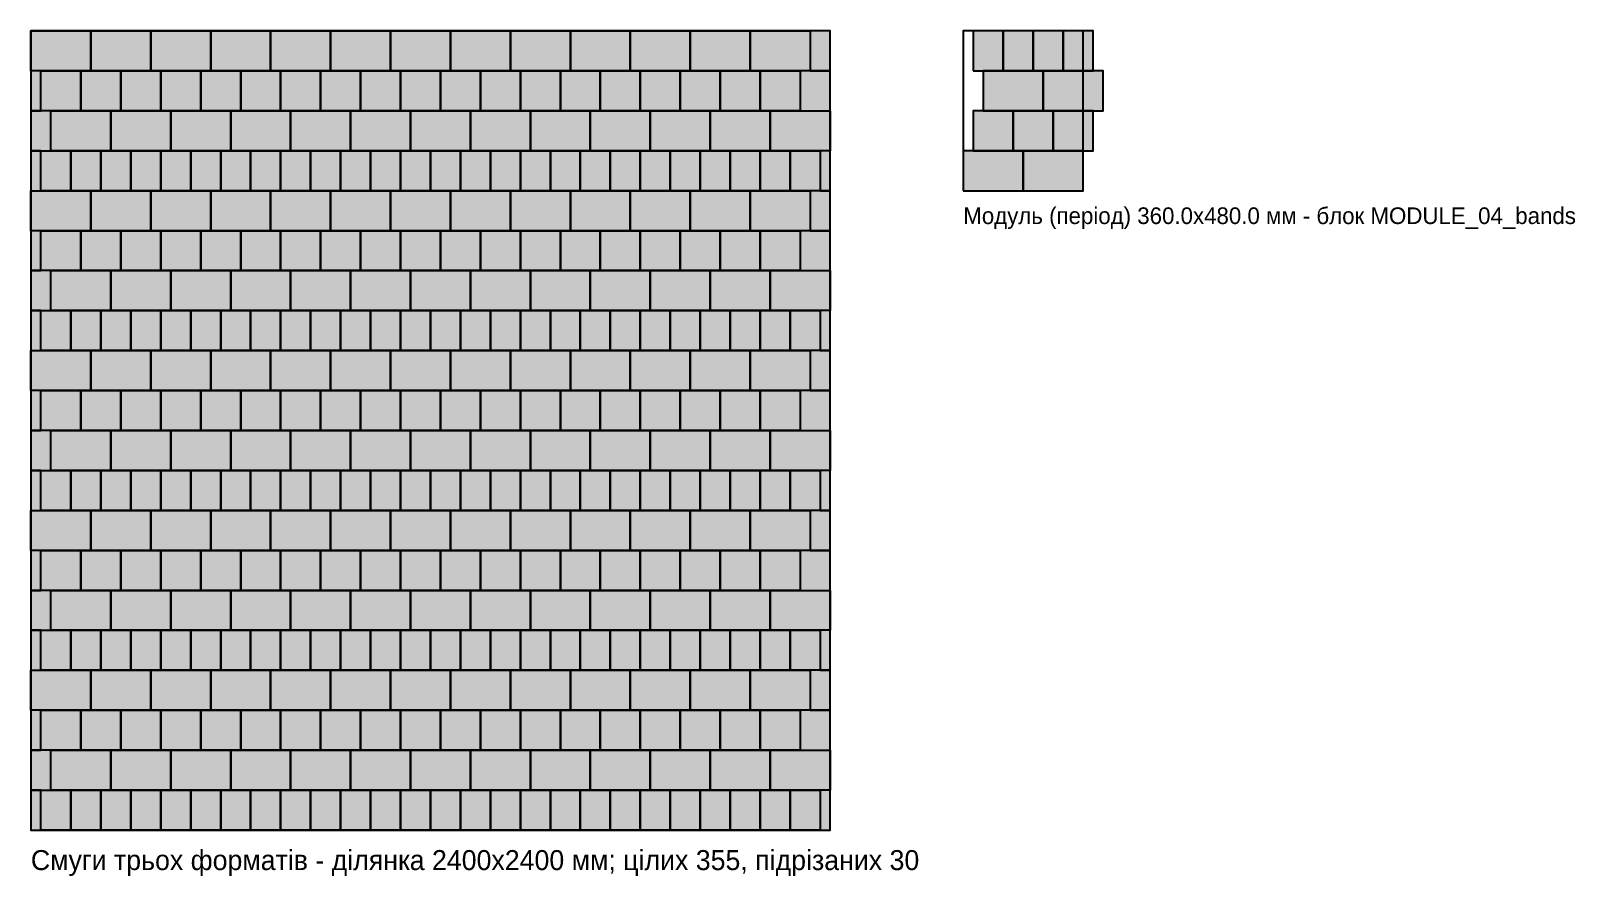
# Model space of a CAD drawing. Header units: millimetres. Extents: x 0 to 4637, y -138 to 2400.
import ezdxf

# ---------------------------------------------------------------- set-up
doc = ezdxf.new("R2010")
doc.units = ezdxf.units.MM
for name, color, linetype in [('BOUNDARY', 7, 'Continuous'), ('BRUK_120x120', 252, 'Continuous'), ('BRUK_120x120_FILL', 252, 'Continuous'), ('BRUK_180x120', 250, 'Continuous'), ('BRUK_180x120_FILL', 250, 'Continuous'), ('BRUK_90x120', 254, 'Continuous'), ('BRUK_90x120_FILL', 254, 'Continuous'), ('BRUK_CUT', 1, 'Continuous'), ('MODULE', 3, 'Continuous'), ('TEXT', 7, 'Continuous')]:
    doc.layers.add(name, color=color, linetype=linetype)

# ---------------------------------------------------------------- blocks, each defined once
blk = doc.blocks.new('MODULE_04_bands')
at = {"layer": 'BRUK_120x120_FILL', "true_color": 0x9b9ea2}
for points in [[(30, 120), (150, 120), (150, 240), (30, 240)], [(150, 120), (270, 120), (270, 240), (150, 240)], [(270, 120), (390, 120), (390, 240), (270, 240)]]:
    blk.add_hatch(color=7, dxfattribs=at).paths.add_polyline_path(points)
at = {"layer": 'BRUK_180x120_FILL', "true_color": 0x6c6f73}
for points in [[(60, 240), (240, 240), (240, 360), (60, 360)], [(240, 240), (420, 240), (420, 360), (240, 360)], [(0, 0), (180, 0), (180, 120), (0, 120)], [(180, 0), (360, 0), (360, 120), (180, 120)]]:
    blk.add_hatch(color=7, dxfattribs=at).paths.add_polyline_path(points)
at = {"layer": 'BRUK_90x120_FILL', "true_color": 0xcfd0d1}
for points in [[(30, 360), (120, 360), (120, 480), (30, 480)], [(120, 360), (210, 360), (210, 480), (120, 480)], [(210, 360), (300, 360), (300, 480), (210, 480)], [(300, 360), (390, 360), (390, 480), (300, 480)]]:
    blk.add_hatch(color=7, dxfattribs=at).paths.add_polyline_path(points)
at = {"layer": 'BRUK_120x120'}
for points in [[(30, 120), (150, 120), (150, 240), (30, 240)], [(150, 120), (270, 120), (270, 240), (150, 240)], [(270, 120), (390, 120), (390, 240), (270, 240)]]:
    blk.add_lwpolyline(points, close=True, dxfattribs=at)
at = {"layer": 'BRUK_180x120'}
for points in [[(60, 240), (240, 240), (240, 360), (60, 360)], [(240, 240), (420, 240), (420, 360), (240, 360)], [(0, 0), (180, 0), (180, 120), (0, 120)], [(180, 0), (360, 0), (360, 120), (180, 120)]]:
    blk.add_lwpolyline(points, close=True, dxfattribs=at)
at = {"layer": 'BRUK_90x120'}
for points in [[(30, 360), (120, 360), (120, 480), (30, 480)], [(120, 360), (210, 360), (210, 480), (120, 480)], [(210, 360), (300, 360), (300, 480), (210, 480)], [(300, 360), (390, 360), (390, 480), (300, 480)]]:
    blk.add_lwpolyline(points, close=True, dxfattribs=at)
at = {"layer": 'MODULE'}
blk.add_lwpolyline([(0, 0), (360, 0), (360, 480), (0, 480)], close=True, dxfattribs=at)

msp = doc.modelspace()

# ---------------------------------------------------------------- hatches: boundary and pattern name
at = {"layer": 'BRUK_120x120_FILL', "true_color": 0x9b9ea2}
for points in [[(30, 2160), (30, 2280), (0, 2280), (0, 2160)], [(30, 2280), (150, 2280), (150, 2160), (30, 2160)], [(150, 2280), (270, 2280), (270, 2160), (150, 2160)], [(270, 2280), (390, 2280), (390, 2160), (270, 2160)], [(390, 2280), (510, 2280), (510, 2160), (390, 2160)], [(510, 2280), (630, 2280), (630, 2160), (510, 2160)], [(630, 2280), (750, 2280), (750, 2160), (630, 2160)], [(750, 2280), (870, 2280), (870, 2160), (750, 2160)], [(870, 2280), (990, 2280), (990, 2160), (870, 2160)], [(990, 2280), (1110, 2280), (1110, 2160), (990, 2160)], [(1110, 2280), (1230, 2280), (1230, 2160), (1110, 2160)], [(1230, 2280), (1350, 2280), (1350, 2160), (1230, 2160)], [(1350, 2280), (1470, 2280), (1470, 2160), (1350, 2160)], [(1470, 2280), (1590, 2280), (1590, 2160), (1470, 2160)], [(1590, 2280), (1710, 2280), (1710, 2160), (1590, 2160)], [(1710, 2280), (1830, 2280), (1830, 2160), (1710, 2160)], [(1830, 2280), (1950, 2280), (1950, 2160), (1830, 2160)], [(1950, 2280), (2070, 2280), (2070, 2160), (1950, 2160)], [(2070, 2280), (2190, 2280), (2190, 2160), (2070, 2160)], [(2190, 2280), (2310, 2280), (2310, 2160), (2190, 2160)], [(2310, 2280), (2310, 2160), (2400, 2160), (2400, 2280)], [(30, 1680), (30, 1800), (0, 1800), (0, 1680)], [(30, 1800), (150, 1800), (150, 1680), (30, 1680)], [(150, 1800), (270, 1800), (270, 1680), (150, 1680)], [(270, 1800), (390, 1800), (390, 1680), (270, 1680)], [(390, 1800), (510, 1800), (510, 1680), (390, 1680)], [(510, 1800), (630, 1800), (630, 1680), (510, 1680)], [(630, 1800), (750, 1800), (750, 1680), (630, 1680)], [(750, 1800), (870, 1800), (870, 1680), (750, 1680)], [(870, 1800), (990, 1800), (990, 1680), (870, 1680)], [(990, 1800), (1110, 1800), (1110, 1680), (990, 1680)], [(1110, 1800), (1230, 1800), (1230, 1680), (1110, 1680)], [(1230, 1800), (1350, 1800), (1350, 1680), (1230, 1680)], [(1350, 1800), (1470, 1800), (1470, 1680), (1350, 1680)], [(1470, 1800), (1590, 1800), (1590, 1680), (1470, 1680)], [(1590, 1800), (1710, 1800), (1710, 1680), (1590, 1680)], [(1710, 1800), (1830, 1800), (1830, 1680), (1710, 1680)], [(1830, 1800), (1950, 1800), (1950, 1680), (1830, 1680)], [(1950, 1800), (2070, 1800), (2070, 1680), (1950, 1680)], [(2070, 1800), (2190, 1800), (2190, 1680), (2070, 1680)], [(2190, 1800), (2310, 1800), (2310, 1680), (2190, 1680)], [(2310, 1800), (2310, 1680), (2400, 1680), (2400, 1800)], [(30, 1200), (30, 1320), (0, 1320), (0, 1200)], [(30, 1320), (150, 1320), (150, 1200), (30, 1200)], [(150, 1320), (270, 1320), (270, 1200), (150, 1200)], [(270, 1320), (390, 1320), (390, 1200), (270, 1200)], [(390, 1320), (510, 1320), (510, 1200), (390, 1200)], [(510, 1320), (630, 1320), (630, 1200), (510, 1200)], [(630, 1320), (750, 1320), (750, 1200), (630, 1200)], [(750, 1320), (870, 1320), (870, 1200), (750, 1200)], [(870, 1320), (990, 1320), (990, 1200), (870, 1200)], [(990, 1320), (1110, 1320), (1110, 1200), (990, 1200)], [(1110, 1320), (1230, 1320), (1230, 1200), (1110, 1200)], [(1230, 1320), (1350, 1320), (1350, 1200), (1230, 1200)], [(1350, 1320), (1470, 1320), (1470, 1200), (1350, 1200)], [(1470, 1320), (1590, 1320), (1590, 1200), (1470, 1200)], [(1590, 1320), (1710, 1320), (1710, 1200), (1590, 1200)], [(1710, 1320), (1830, 1320), (1830, 1200), (1710, 1200)], [(1830, 1320), (1950, 1320), (1950, 1200), (1830, 1200)], [(1950, 1320), (2070, 1320), (2070, 1200), (1950, 1200)], [(2070, 1320), (2190, 1320), (2190, 1200), (2070, 1200)], [(2190, 1320), (2310, 1320), (2310, 1200), (2190, 1200)], [(2310, 1320), (2310, 1200), (2400, 1200), (2400, 1320)], [(30, 720), (30, 840), (0, 840), (0, 720)], [(30, 840), (150, 840), (150, 720), (30, 720)], [(150, 840), (270, 840), (270, 720), (150, 720)], [(270, 840), (390, 840), (390, 720), (270, 720)], [(390, 840), (510, 840), (510, 720), (390, 720)], [(510, 840), (630, 840), (630, 720), (510, 720)], [(630, 840), (750, 840), (750, 720), (630, 720)], [(750, 840), (870, 840), (870, 720), (750, 720)], [(870, 840), (990, 840), (990, 720), (870, 720)], [(990, 840), (1110, 840), (1110, 720), (990, 720)], [(1110, 840), (1230, 840), (1230, 720), (1110, 720)], [(1230, 840), (1350, 840), (1350, 720), (1230, 720)], [(1350, 840), (1470, 840), (1470, 720), (1350, 720)], [(1470, 840), (1590, 840), (1590, 720), (1470, 720)], [(1590, 840), (1710, 840), (1710, 720), (1590, 720)], [(1710, 840), (1830, 840), (1830, 720), (1710, 720)], [(1830, 840), (1950, 840), (1950, 720), (1830, 720)], [(1950, 840), (2070, 840), (2070, 720), (1950, 720)], [(2070, 840), (2190, 840), (2190, 720), (2070, 720)], [(2190, 840), (2310, 840), (2310, 720), (2190, 720)], [(2310, 840), (2310, 720), (2400, 720), (2400, 840)], [(30, 240), (30, 360), (0, 360), (0, 240)], [(30, 360), (150, 360), (150, 240), (30, 240)], [(150, 360), (270, 360), (270, 240), (150, 240)], [(270, 360), (390, 360), (390, 240), (270, 240)], [(390, 360), (510, 360), (510, 240), (390, 240)], [(510, 360), (630, 360), (630, 240), (510, 240)], [(630, 360), (750, 360), (750, 240), (630, 240)], [(750, 360), (870, 360), (870, 240), (750, 240)], [(870, 360), (990, 360), (990, 240), (870, 240)], [(990, 360), (1110, 360), (1110, 240), (990, 240)], [(1110, 360), (1230, 360), (1230, 240), (1110, 240)], [(1230, 360), (1350, 360), (1350, 240), (1230, 240)], [(1350, 360), (1470, 360), (1470, 240), (1350, 240)], [(1470, 360), (1590, 360), (1590, 240), (1470, 240)], [(1590, 360), (1710, 360), (1710, 240), (1590, 240)], [(1710, 360), (1830, 360), (1830, 240), (1710, 240)], [(1830, 360), (1950, 360), (1950, 240), (1830, 240)], [(1950, 360), (2070, 360), (2070, 240), (1950, 240)], [(2070, 360), (2190, 360), (2190, 240), (2070, 240)], [(2190, 360), (2310, 360), (2310, 240), (2190, 240)], [(2310, 360), (2310, 240), (2400, 240), (2400, 360)]]:
    msp.add_hatch(color=7, dxfattribs=at).paths.add_polyline_path(points)
at = {"layer": 'BRUK_180x120_FILL', "true_color": 0x6c6f73}
for points in [[(0, 2400), (180, 2400), (180, 2280), (0, 2280)], [(180, 2400), (360, 2400), (360, 2280), (180, 2280)], [(360, 2400), (540, 2400), (540, 2280), (360, 2280)], [(540, 2400), (720, 2400), (720, 2280), (540, 2280)], [(720, 2400), (900, 2400), (900, 2280), (720, 2280)], [(900, 2400), (1080, 2400), (1080, 2280), (900, 2280)], [(1080, 2400), (1260, 2400), (1260, 2280), (1080, 2280)], [(1260, 2400), (1440, 2400), (1440, 2280), (1260, 2280)], [(1440, 2400), (1620, 2400), (1620, 2280), (1440, 2280)], [(1620, 2400), (1800, 2400), (1800, 2280), (1620, 2280)], [(1800, 2400), (1980, 2400), (1980, 2280), (1800, 2280)], [(1980, 2400), (2160, 2400), (2160, 2280), (1980, 2280)], [(2160, 2400), (2340, 2400), (2340, 2280), (2160, 2280)], [(2340, 2400), (2340, 2280), (2400, 2280), (2400, 2400)], [(60, 2040), (60, 2160), (0, 2160), (0, 2040)], [(60, 2160), (240, 2160), (240, 2040), (60, 2040)], [(240, 2160), (420, 2160), (420, 2040), (240, 2040)], [(420, 2160), (600, 2160), (600, 2040), (420, 2040)], [(600, 2160), (780, 2160), (780, 2040), (600, 2040)], [(780, 2160), (960, 2160), (960, 2040), (780, 2040)], [(960, 2160), (1140, 2160), (1140, 2040), (960, 2040)], [(1140, 2160), (1320, 2160), (1320, 2040), (1140, 2040)], [(1320, 2160), (1500, 2160), (1500, 2040), (1320, 2040)], [(1500, 2160), (1680, 2160), (1680, 2040), (1500, 2040)], [(1680, 2160), (1860, 2160), (1860, 2040), (1680, 2040)], [(1860, 2160), (2040, 2160), (2040, 2040), (1860, 2040)], [(2040, 2160), (2220, 2160), (2220, 2040), (2040, 2040)], [(2220, 2160), (2400, 2160), (2400, 2040), (2220, 2040)], [(0, 1920), (180, 1920), (180, 1800), (0, 1800)], [(180, 1920), (360, 1920), (360, 1800), (180, 1800)], [(360, 1920), (540, 1920), (540, 1800), (360, 1800)], [(540, 1920), (720, 1920), (720, 1800), (540, 1800)], [(720, 1920), (900, 1920), (900, 1800), (720, 1800)], [(900, 1920), (1080, 1920), (1080, 1800), (900, 1800)], [(1080, 1920), (1260, 1920), (1260, 1800), (1080, 1800)], [(1260, 1920), (1440, 1920), (1440, 1800), (1260, 1800)], [(1440, 1920), (1620, 1920), (1620, 1800), (1440, 1800)], [(1620, 1920), (1800, 1920), (1800, 1800), (1620, 1800)], [(1800, 1920), (1980, 1920), (1980, 1800), (1800, 1800)], [(1980, 1920), (2160, 1920), (2160, 1800), (1980, 1800)], [(2160, 1920), (2340, 1920), (2340, 1800), (2160, 1800)], [(2340, 1920), (2340, 1800), (2400, 1800), (2400, 1920)], [(60, 1560), (60, 1680), (0, 1680), (0, 1560)], [(60, 1680), (240, 1680), (240, 1560), (60, 1560)], [(240, 1680), (420, 1680), (420, 1560), (240, 1560)], [(420, 1680), (600, 1680), (600, 1560), (420, 1560)], [(600, 1680), (780, 1680), (780, 1560), (600, 1560)], [(780, 1680), (960, 1680), (960, 1560), (780, 1560)], [(960, 1680), (1140, 1680), (1140, 1560), (960, 1560)], [(1140, 1680), (1320, 1680), (1320, 1560), (1140, 1560)], [(1320, 1680), (1500, 1680), (1500, 1560), (1320, 1560)], [(1500, 1680), (1680, 1680), (1680, 1560), (1500, 1560)], [(1680, 1680), (1860, 1680), (1860, 1560), (1680, 1560)], [(1860, 1680), (2040, 1680), (2040, 1560), (1860, 1560)], [(2040, 1680), (2220, 1680), (2220, 1560), (2040, 1560)], [(2220, 1680), (2400, 1680), (2400, 1560), (2220, 1560)], [(0, 1440), (180, 1440), (180, 1320), (0, 1320)], [(180, 1440), (360, 1440), (360, 1320), (180, 1320)], [(360, 1440), (540, 1440), (540, 1320), (360, 1320)], [(540, 1440), (720, 1440), (720, 1320), (540, 1320)], [(720, 1440), (900, 1440), (900, 1320), (720, 1320)], [(900, 1440), (1080, 1440), (1080, 1320), (900, 1320)], [(1080, 1440), (1260, 1440), (1260, 1320), (1080, 1320)], [(1260, 1440), (1440, 1440), (1440, 1320), (1260, 1320)], [(1440, 1440), (1620, 1440), (1620, 1320), (1440, 1320)], [(1620, 1440), (1800, 1440), (1800, 1320), (1620, 1320)], [(1800, 1440), (1980, 1440), (1980, 1320), (1800, 1320)], [(1980, 1440), (2160, 1440), (2160, 1320), (1980, 1320)], [(2160, 1440), (2340, 1440), (2340, 1320), (2160, 1320)], [(2340, 1440), (2340, 1320), (2400, 1320), (2400, 1440)], [(60, 1080), (60, 1200), (0, 1200), (0, 1080)], [(60, 1200), (240, 1200), (240, 1080), (60, 1080)], [(240, 1200), (420, 1200), (420, 1080), (240, 1080)], [(420, 1200), (600, 1200), (600, 1080), (420, 1080)], [(600, 1200), (780, 1200), (780, 1080), (600, 1080)], [(780, 1200), (960, 1200), (960, 1080), (780, 1080)], [(960, 1200), (1140, 1200), (1140, 1080), (960, 1080)], [(1140, 1200), (1320, 1200), (1320, 1080), (1140, 1080)], [(1320, 1200), (1500, 1200), (1500, 1080), (1320, 1080)], [(1500, 1200), (1680, 1200), (1680, 1080), (1500, 1080)], [(1680, 1200), (1860, 1200), (1860, 1080), (1680, 1080)], [(1860, 1200), (2040, 1200), (2040, 1080), (1860, 1080)], [(2040, 1200), (2220, 1200), (2220, 1080), (2040, 1080)], [(2220, 1200), (2400, 1200), (2400, 1080), (2220, 1080)], [(0, 960), (180, 960), (180, 840), (0, 840)], [(180, 960), (360, 960), (360, 840), (180, 840)], [(360, 960), (540, 960), (540, 840), (360, 840)], [(540, 960), (720, 960), (720, 840), (540, 840)], [(720, 960), (900, 960), (900, 840), (720, 840)], [(900, 960), (1080, 960), (1080, 840), (900, 840)], [(1080, 960), (1260, 960), (1260, 840), (1080, 840)], [(1260, 960), (1440, 960), (1440, 840), (1260, 840)], [(1440, 960), (1620, 960), (1620, 840), (1440, 840)], [(1620, 960), (1800, 960), (1800, 840), (1620, 840)], [(1800, 960), (1980, 960), (1980, 840), (1800, 840)], [(1980, 960), (2160, 960), (2160, 840), (1980, 840)], [(2160, 960), (2340, 960), (2340, 840), (2160, 840)], [(2340, 960), (2340, 840), (2400, 840), (2400, 960)], [(60, 600), (60, 720), (0, 720), (0, 600)], [(60, 720), (240, 720), (240, 600), (60, 600)], [(240, 720), (420, 720), (420, 600), (240, 600)], [(420, 720), (600, 720), (600, 600), (420, 600)], [(600, 720), (780, 720), (780, 600), (600, 600)], [(780, 720), (960, 720), (960, 600), (780, 600)], [(960, 720), (1140, 720), (1140, 600), (960, 600)], [(1140, 720), (1320, 720), (1320, 600), (1140, 600)], [(1320, 720), (1500, 720), (1500, 600), (1320, 600)], [(1500, 720), (1680, 720), (1680, 600), (1500, 600)], [(1680, 720), (1860, 720), (1860, 600), (1680, 600)], [(1860, 720), (2040, 720), (2040, 600), (1860, 600)], [(2040, 720), (2220, 720), (2220, 600), (2040, 600)], [(2220, 720), (2400, 720), (2400, 600), (2220, 600)], [(0, 480), (180, 480), (180, 360), (0, 360)], [(180, 480), (360, 480), (360, 360), (180, 360)], [(360, 480), (540, 480), (540, 360), (360, 360)], [(540, 480), (720, 480), (720, 360), (540, 360)], [(720, 480), (900, 480), (900, 360), (720, 360)], [(900, 480), (1080, 480), (1080, 360), (900, 360)], [(1080, 480), (1260, 480), (1260, 360), (1080, 360)], [(1260, 480), (1440, 480), (1440, 360), (1260, 360)], [(1440, 480), (1620, 480), (1620, 360), (1440, 360)], [(1620, 480), (1800, 480), (1800, 360), (1620, 360)], [(1800, 480), (1980, 480), (1980, 360), (1800, 360)], [(1980, 480), (2160, 480), (2160, 360), (1980, 360)], [(2160, 480), (2340, 480), (2340, 360), (2160, 360)], [(2340, 480), (2340, 360), (2400, 360), (2400, 480)], [(60, 120), (60, 240), (0, 240), (0, 120)], [(60, 240), (240, 240), (240, 120), (60, 120)], [(240, 240), (420, 240), (420, 120), (240, 120)], [(420, 240), (600, 240), (600, 120), (420, 120)], [(600, 240), (780, 240), (780, 120), (600, 120)], [(780, 240), (960, 240), (960, 120), (780, 120)], [(960, 240), (1140, 240), (1140, 120), (960, 120)], [(1140, 240), (1320, 240), (1320, 120), (1140, 120)], [(1320, 240), (1500, 240), (1500, 120), (1320, 120)], [(1500, 240), (1680, 240), (1680, 120), (1500, 120)], [(1680, 240), (1860, 240), (1860, 120), (1680, 120)], [(1860, 240), (2040, 240), (2040, 120), (1860, 120)], [(2040, 240), (2220, 240), (2220, 120), (2040, 120)], [(2220, 240), (2400, 240), (2400, 120), (2220, 120)]]:
    msp.add_hatch(color=7, dxfattribs=at).paths.add_polyline_path(points)
at = {"layer": 'BRUK_90x120_FILL', "true_color": 0xcfd0d1}
for points in [[(30, 1920), (30, 2040), (0, 2040), (0, 1920)], [(30, 2040), (120, 2040), (120, 1920), (30, 1920)], [(120, 2040), (210, 2040), (210, 1920), (120, 1920)], [(210, 2040), (300, 2040), (300, 1920), (210, 1920)], [(300, 2040), (390, 2040), (390, 1920), (300, 1920)], [(390, 2040), (480, 2040), (480, 1920), (390, 1920)], [(480, 2040), (570, 2040), (570, 1920), (480, 1920)], [(570, 2040), (660, 2040), (660, 1920), (570, 1920)], [(660, 2040), (750, 2040), (750, 1920), (660, 1920)], [(750, 2040), (840, 2040), (840, 1920), (750, 1920)], [(840, 2040), (930, 2040), (930, 1920), (840, 1920)], [(930, 2040), (1020, 2040), (1020, 1920), (930, 1920)], [(1020, 2040), (1110, 2040), (1110, 1920), (1020, 1920)], [(1110, 2040), (1200, 2040), (1200, 1920), (1110, 1920)], [(1200, 2040), (1290, 2040), (1290, 1920), (1200, 1920)], [(1290, 2040), (1380, 2040), (1380, 1920), (1290, 1920)], [(1380, 2040), (1470, 2040), (1470, 1920), (1380, 1920)], [(1470, 2040), (1560, 2040), (1560, 1920), (1470, 1920)], [(1560, 2040), (1650, 2040), (1650, 1920), (1560, 1920)], [(1650, 2040), (1740, 2040), (1740, 1920), (1650, 1920)], [(1740, 2040), (1830, 2040), (1830, 1920), (1740, 1920)], [(1830, 2040), (1920, 2040), (1920, 1920), (1830, 1920)], [(1920, 2040), (2010, 2040), (2010, 1920), (1920, 1920)], [(2010, 2040), (2100, 2040), (2100, 1920), (2010, 1920)], [(2100, 2040), (2190, 2040), (2190, 1920), (2100, 1920)], [(2190, 2040), (2280, 2040), (2280, 1920), (2190, 1920)], [(2280, 2040), (2370, 2040), (2370, 1920), (2280, 1920)], [(2370, 2040), (2370, 1920), (2400, 1920), (2400, 2040)], [(30, 1440), (30, 1560), (0, 1560), (0, 1440)], [(30, 1560), (120, 1560), (120, 1440), (30, 1440)], [(120, 1560), (210, 1560), (210, 1440), (120, 1440)], [(210, 1560), (300, 1560), (300, 1440), (210, 1440)], [(300, 1560), (390, 1560), (390, 1440), (300, 1440)], [(390, 1560), (480, 1560), (480, 1440), (390, 1440)], [(480, 1560), (570, 1560), (570, 1440), (480, 1440)], [(570, 1560), (660, 1560), (660, 1440), (570, 1440)], [(660, 1560), (750, 1560), (750, 1440), (660, 1440)], [(750, 1560), (840, 1560), (840, 1440), (750, 1440)], [(840, 1560), (930, 1560), (930, 1440), (840, 1440)], [(930, 1560), (1020, 1560), (1020, 1440), (930, 1440)], [(1020, 1560), (1110, 1560), (1110, 1440), (1020, 1440)], [(1110, 1560), (1200, 1560), (1200, 1440), (1110, 1440)], [(1200, 1560), (1290, 1560), (1290, 1440), (1200, 1440)], [(1290, 1560), (1380, 1560), (1380, 1440), (1290, 1440)], [(1380, 1560), (1470, 1560), (1470, 1440), (1380, 1440)], [(1470, 1560), (1560, 1560), (1560, 1440), (1470, 1440)], [(1560, 1560), (1650, 1560), (1650, 1440), (1560, 1440)], [(1650, 1560), (1740, 1560), (1740, 1440), (1650, 1440)], [(1740, 1560), (1830, 1560), (1830, 1440), (1740, 1440)], [(1830, 1560), (1920, 1560), (1920, 1440), (1830, 1440)], [(1920, 1560), (2010, 1560), (2010, 1440), (1920, 1440)], [(2010, 1560), (2100, 1560), (2100, 1440), (2010, 1440)], [(2100, 1560), (2190, 1560), (2190, 1440), (2100, 1440)], [(2190, 1560), (2280, 1560), (2280, 1440), (2190, 1440)], [(2280, 1560), (2370, 1560), (2370, 1440), (2280, 1440)], [(2370, 1560), (2370, 1440), (2400, 1440), (2400, 1560)], [(30, 960), (30, 1080), (0, 1080), (0, 960)], [(30, 1080), (120, 1080), (120, 960), (30, 960)], [(120, 1080), (210, 1080), (210, 960), (120, 960)], [(210, 1080), (300, 1080), (300, 960), (210, 960)], [(300, 1080), (390, 1080), (390, 960), (300, 960)], [(390, 1080), (480, 1080), (480, 960), (390, 960)], [(480, 1080), (570, 1080), (570, 960), (480, 960)], [(570, 1080), (660, 1080), (660, 960), (570, 960)], [(660, 1080), (750, 1080), (750, 960), (660, 960)], [(750, 1080), (840, 1080), (840, 960), (750, 960)], [(840, 1080), (930, 1080), (930, 960), (840, 960)], [(930, 1080), (1020, 1080), (1020, 960), (930, 960)], [(1020, 1080), (1110, 1080), (1110, 960), (1020, 960)], [(1110, 1080), (1200, 1080), (1200, 960), (1110, 960)], [(1200, 1080), (1290, 1080), (1290, 960), (1200, 960)], [(1290, 1080), (1380, 1080), (1380, 960), (1290, 960)], [(1380, 1080), (1470, 1080), (1470, 960), (1380, 960)], [(1470, 1080), (1560, 1080), (1560, 960), (1470, 960)], [(1560, 1080), (1650, 1080), (1650, 960), (1560, 960)], [(1650, 1080), (1740, 1080), (1740, 960), (1650, 960)], [(1740, 1080), (1830, 1080), (1830, 960), (1740, 960)], [(1830, 1080), (1920, 1080), (1920, 960), (1830, 960)], [(1920, 1080), (2010, 1080), (2010, 960), (1920, 960)], [(2010, 1080), (2100, 1080), (2100, 960), (2010, 960)], [(2100, 1080), (2190, 1080), (2190, 960), (2100, 960)], [(2190, 1080), (2280, 1080), (2280, 960), (2190, 960)], [(2280, 1080), (2370, 1080), (2370, 960), (2280, 960)], [(2370, 1080), (2370, 960), (2400, 960), (2400, 1080)], [(30, 480), (30, 600), (0, 600), (0, 480)], [(30, 600), (120, 600), (120, 480), (30, 480)], [(120, 600), (210, 600), (210, 480), (120, 480)], [(210, 600), (300, 600), (300, 480), (210, 480)], [(300, 600), (390, 600), (390, 480), (300, 480)], [(390, 600), (480, 600), (480, 480), (390, 480)], [(480, 600), (570, 600), (570, 480), (480, 480)], [(570, 600), (660, 600), (660, 480), (570, 480)], [(660, 600), (750, 600), (750, 480), (660, 480)], [(750, 600), (840, 600), (840, 480), (750, 480)], [(840, 600), (930, 600), (930, 480), (840, 480)], [(930, 600), (1020, 600), (1020, 480), (930, 480)], [(1020, 600), (1110, 600), (1110, 480), (1020, 480)], [(1110, 600), (1200, 600), (1200, 480), (1110, 480)], [(1200, 600), (1290, 600), (1290, 480), (1200, 480)], [(1290, 600), (1380, 600), (1380, 480), (1290, 480)], [(1380, 600), (1470, 600), (1470, 480), (1380, 480)], [(1470, 600), (1560, 600), (1560, 480), (1470, 480)], [(1560, 600), (1650, 600), (1650, 480), (1560, 480)], [(1650, 600), (1740, 600), (1740, 480), (1650, 480)], [(1740, 600), (1830, 600), (1830, 480), (1740, 480)], [(1830, 600), (1920, 600), (1920, 480), (1830, 480)], [(1920, 600), (2010, 600), (2010, 480), (1920, 480)], [(2010, 600), (2100, 600), (2100, 480), (2010, 480)], [(2100, 600), (2190, 600), (2190, 480), (2100, 480)], [(2190, 600), (2280, 600), (2280, 480), (2190, 480)], [(2280, 600), (2370, 600), (2370, 480), (2280, 480)], [(2370, 600), (2370, 480), (2400, 480), (2400, 600)], [(30, 120), (0, 120), (0, 0), (30, 0)], [(30, 120), (120, 120), (120, 0), (30, 0)], [(120, 120), (210, 120), (210, 0), (120, 0)], [(210, 120), (300, 120), (300, 0), (210, 0)], [(300, 120), (390, 120), (390, 0), (300, 0)], [(390, 120), (480, 120), (480, 0), (390, 0)], [(480, 120), (570, 120), (570, 0), (480, 0)], [(570, 120), (660, 120), (660, 0), (570, 0)], [(660, 120), (750, 120), (750, 0), (660, 0)], [(750, 120), (840, 120), (840, 0), (750, 0)], [(840, 120), (930, 120), (930, 0), (840, 0)], [(930, 120), (1020, 120), (1020, 0), (930, 0)], [(1020, 120), (1110, 120), (1110, 0), (1020, 0)], [(1110, 120), (1200, 120), (1200, 0), (1110, 0)], [(1200, 120), (1290, 120), (1290, 0), (1200, 0)], [(1290, 120), (1380, 120), (1380, 0), (1290, 0)], [(1380, 120), (1470, 120), (1470, 0), (1380, 0)], [(1470, 120), (1560, 120), (1560, 0), (1470, 0)], [(1560, 120), (1650, 120), (1650, 0), (1560, 0)], [(1650, 120), (1740, 120), (1740, 0), (1650, 0)], [(1740, 120), (1830, 120), (1830, 0), (1740, 0)], [(1830, 120), (1920, 120), (1920, 0), (1830, 0)], [(1920, 120), (2010, 120), (2010, 0), (1920, 0)], [(2010, 120), (2100, 120), (2100, 0), (2010, 0)], [(2100, 120), (2190, 120), (2190, 0), (2100, 0)], [(2190, 120), (2280, 120), (2280, 0), (2190, 0)], [(2280, 120), (2370, 120), (2370, 0), (2280, 0)], [(2370, 120), (2370, 0), (2400, 0), (2400, 120)]]:
    msp.add_hatch(color=7, dxfattribs=at).paths.add_polyline_path(points)

# ---------------------------------------------------------------- linework, layer by layer
at = {"layer": 'BOUNDARY'}
msp.add_lwpolyline([(0, 0), (2400, 0), (2400, 2400), (0, 2400)], close=True, dxfattribs=at)
at = {"layer": 'BRUK_120x120'}
for points in [[(30, 2280), (150, 2280), (150, 2160), (30, 2160)], [(150, 2280), (270, 2280), (270, 2160), (150, 2160)], [(270, 2280), (390, 2280), (390, 2160), (270, 2160)], [(390, 2280), (510, 2280), (510, 2160), (390, 2160)], [(510, 2280), (630, 2280), (630, 2160), (510, 2160)], [(630, 2280), (750, 2280), (750, 2160), (630, 2160)], [(750, 2280), (870, 2280), (870, 2160), (750, 2160)], [(870, 2280), (990, 2280), (990, 2160), (870, 2160)], [(990, 2280), (1110, 2280), (1110, 2160), (990, 2160)], [(1110, 2280), (1230, 2280), (1230, 2160), (1110, 2160)], [(1230, 2280), (1350, 2280), (1350, 2160), (1230, 2160)], [(1350, 2280), (1470, 2280), (1470, 2160), (1350, 2160)], [(1470, 2280), (1590, 2280), (1590, 2160), (1470, 2160)], [(1590, 2280), (1710, 2280), (1710, 2160), (1590, 2160)], [(1710, 2280), (1830, 2280), (1830, 2160), (1710, 2160)], [(1830, 2280), (1950, 2280), (1950, 2160), (1830, 2160)], [(1950, 2280), (2070, 2280), (2070, 2160), (1950, 2160)], [(2070, 2280), (2190, 2280), (2190, 2160), (2070, 2160)], [(2190, 2280), (2310, 2280), (2310, 2160), (2190, 2160)], [(30, 1800), (150, 1800), (150, 1680), (30, 1680)], [(150, 1800), (270, 1800), (270, 1680), (150, 1680)], [(270, 1800), (390, 1800), (390, 1680), (270, 1680)], [(390, 1800), (510, 1800), (510, 1680), (390, 1680)], [(510, 1800), (630, 1800), (630, 1680), (510, 1680)], [(630, 1800), (750, 1800), (750, 1680), (630, 1680)], [(750, 1800), (870, 1800), (870, 1680), (750, 1680)], [(870, 1800), (990, 1800), (990, 1680), (870, 1680)], [(990, 1800), (1110, 1800), (1110, 1680), (990, 1680)], [(1110, 1800), (1230, 1800), (1230, 1680), (1110, 1680)], [(1230, 1800), (1350, 1800), (1350, 1680), (1230, 1680)], [(1350, 1800), (1470, 1800), (1470, 1680), (1350, 1680)], [(1470, 1800), (1590, 1800), (1590, 1680), (1470, 1680)], [(1590, 1800), (1710, 1800), (1710, 1680), (1590, 1680)], [(1710, 1800), (1830, 1800), (1830, 1680), (1710, 1680)], [(1830, 1800), (1950, 1800), (1950, 1680), (1830, 1680)], [(1950, 1800), (2070, 1800), (2070, 1680), (1950, 1680)], [(2070, 1800), (2190, 1800), (2190, 1680), (2070, 1680)], [(2190, 1800), (2310, 1800), (2310, 1680), (2190, 1680)], [(30, 1320), (150, 1320), (150, 1200), (30, 1200)], [(150, 1320), (270, 1320), (270, 1200), (150, 1200)], [(270, 1320), (390, 1320), (390, 1200), (270, 1200)], [(390, 1320), (510, 1320), (510, 1200), (390, 1200)], [(510, 1320), (630, 1320), (630, 1200), (510, 1200)], [(630, 1320), (750, 1320), (750, 1200), (630, 1200)], [(750, 1320), (870, 1320), (870, 1200), (750, 1200)], [(870, 1320), (990, 1320), (990, 1200), (870, 1200)], [(990, 1320), (1110, 1320), (1110, 1200), (990, 1200)], [(1110, 1320), (1230, 1320), (1230, 1200), (1110, 1200)], [(1230, 1320), (1350, 1320), (1350, 1200), (1230, 1200)], [(1350, 1320), (1470, 1320), (1470, 1200), (1350, 1200)], [(1470, 1320), (1590, 1320), (1590, 1200), (1470, 1200)], [(1590, 1320), (1710, 1320), (1710, 1200), (1590, 1200)], [(1710, 1320), (1830, 1320), (1830, 1200), (1710, 1200)], [(1830, 1320), (1950, 1320), (1950, 1200), (1830, 1200)], [(1950, 1320), (2070, 1320), (2070, 1200), (1950, 1200)], [(2070, 1320), (2190, 1320), (2190, 1200), (2070, 1200)], [(2190, 1320), (2310, 1320), (2310, 1200), (2190, 1200)], [(30, 840), (150, 840), (150, 720), (30, 720)], [(150, 840), (270, 840), (270, 720), (150, 720)], [(270, 840), (390, 840), (390, 720), (270, 720)], [(390, 840), (510, 840), (510, 720), (390, 720)], [(510, 840), (630, 840), (630, 720), (510, 720)], [(630, 840), (750, 840), (750, 720), (630, 720)], [(750, 840), (870, 840), (870, 720), (750, 720)], [(870, 840), (990, 840), (990, 720), (870, 720)], [(990, 840), (1110, 840), (1110, 720), (990, 720)], [(1110, 840), (1230, 840), (1230, 720), (1110, 720)], [(1230, 840), (1350, 840), (1350, 720), (1230, 720)], [(1350, 840), (1470, 840), (1470, 720), (1350, 720)], [(1470, 840), (1590, 840), (1590, 720), (1470, 720)], [(1590, 840), (1710, 840), (1710, 720), (1590, 720)], [(1710, 840), (1830, 840), (1830, 720), (1710, 720)], [(1830, 840), (1950, 840), (1950, 720), (1830, 720)], [(1950, 840), (2070, 840), (2070, 720), (1950, 720)], [(2070, 840), (2190, 840), (2190, 720), (2070, 720)], [(2190, 840), (2310, 840), (2310, 720), (2190, 720)], [(30, 360), (150, 360), (150, 240), (30, 240)], [(150, 360), (270, 360), (270, 240), (150, 240)], [(270, 360), (390, 360), (390, 240), (270, 240)], [(390, 360), (510, 360), (510, 240), (390, 240)], [(510, 360), (630, 360), (630, 240), (510, 240)], [(630, 360), (750, 360), (750, 240), (630, 240)], [(750, 360), (870, 360), (870, 240), (750, 240)], [(870, 360), (990, 360), (990, 240), (870, 240)], [(990, 360), (1110, 360), (1110, 240), (990, 240)], [(1110, 360), (1230, 360), (1230, 240), (1110, 240)], [(1230, 360), (1350, 360), (1350, 240), (1230, 240)], [(1350, 360), (1470, 360), (1470, 240), (1350, 240)], [(1470, 360), (1590, 360), (1590, 240), (1470, 240)], [(1590, 360), (1710, 360), (1710, 240), (1590, 240)], [(1710, 360), (1830, 360), (1830, 240), (1710, 240)], [(1830, 360), (1950, 360), (1950, 240), (1830, 240)], [(1950, 360), (2070, 360), (2070, 240), (1950, 240)], [(2070, 360), (2190, 360), (2190, 240), (2070, 240)], [(2190, 360), (2310, 360), (2310, 240), (2190, 240)]]:
    msp.add_lwpolyline(points, close=True, dxfattribs=at)
at = {"layer": 'BRUK_180x120'}
for points in [[(0, 2400), (180, 2400), (180, 2280), (0, 2280)], [(180, 2400), (360, 2400), (360, 2280), (180, 2280)], [(360, 2400), (540, 2400), (540, 2280), (360, 2280)], [(540, 2400), (720, 2400), (720, 2280), (540, 2280)], [(720, 2400), (900, 2400), (900, 2280), (720, 2280)], [(900, 2400), (1080, 2400), (1080, 2280), (900, 2280)], [(1080, 2400), (1260, 2400), (1260, 2280), (1080, 2280)], [(1260, 2400), (1440, 2400), (1440, 2280), (1260, 2280)], [(1440, 2400), (1620, 2400), (1620, 2280), (1440, 2280)], [(1620, 2400), (1800, 2400), (1800, 2280), (1620, 2280)], [(1800, 2400), (1980, 2400), (1980, 2280), (1800, 2280)], [(1980, 2400), (2160, 2400), (2160, 2280), (1980, 2280)], [(2160, 2400), (2340, 2400), (2340, 2280), (2160, 2280)], [(60, 2160), (240, 2160), (240, 2040), (60, 2040)], [(240, 2160), (420, 2160), (420, 2040), (240, 2040)], [(420, 2160), (600, 2160), (600, 2040), (420, 2040)], [(600, 2160), (780, 2160), (780, 2040), (600, 2040)], [(780, 2160), (960, 2160), (960, 2040), (780, 2040)], [(960, 2160), (1140, 2160), (1140, 2040), (960, 2040)], [(1140, 2160), (1320, 2160), (1320, 2040), (1140, 2040)], [(1320, 2160), (1500, 2160), (1500, 2040), (1320, 2040)], [(1500, 2160), (1680, 2160), (1680, 2040), (1500, 2040)], [(1680, 2160), (1860, 2160), (1860, 2040), (1680, 2040)], [(1860, 2160), (2040, 2160), (2040, 2040), (1860, 2040)], [(2040, 2160), (2220, 2160), (2220, 2040), (2040, 2040)], [(2220, 2160), (2400, 2160), (2400, 2040), (2220, 2040)], [(0, 1920), (180, 1920), (180, 1800), (0, 1800)], [(180, 1920), (360, 1920), (360, 1800), (180, 1800)], [(360, 1920), (540, 1920), (540, 1800), (360, 1800)], [(540, 1920), (720, 1920), (720, 1800), (540, 1800)], [(720, 1920), (900, 1920), (900, 1800), (720, 1800)], [(900, 1920), (1080, 1920), (1080, 1800), (900, 1800)], [(1080, 1920), (1260, 1920), (1260, 1800), (1080, 1800)], [(1260, 1920), (1440, 1920), (1440, 1800), (1260, 1800)], [(1440, 1920), (1620, 1920), (1620, 1800), (1440, 1800)], [(1620, 1920), (1800, 1920), (1800, 1800), (1620, 1800)], [(1800, 1920), (1980, 1920), (1980, 1800), (1800, 1800)], [(1980, 1920), (2160, 1920), (2160, 1800), (1980, 1800)], [(2160, 1920), (2340, 1920), (2340, 1800), (2160, 1800)], [(60, 1680), (240, 1680), (240, 1560), (60, 1560)], [(240, 1680), (420, 1680), (420, 1560), (240, 1560)], [(420, 1680), (600, 1680), (600, 1560), (420, 1560)], [(600, 1680), (780, 1680), (780, 1560), (600, 1560)], [(780, 1680), (960, 1680), (960, 1560), (780, 1560)], [(960, 1680), (1140, 1680), (1140, 1560), (960, 1560)], [(1140, 1680), (1320, 1680), (1320, 1560), (1140, 1560)], [(1320, 1680), (1500, 1680), (1500, 1560), (1320, 1560)], [(1500, 1680), (1680, 1680), (1680, 1560), (1500, 1560)], [(1680, 1680), (1860, 1680), (1860, 1560), (1680, 1560)], [(1860, 1680), (2040, 1680), (2040, 1560), (1860, 1560)], [(2040, 1680), (2220, 1680), (2220, 1560), (2040, 1560)], [(2220, 1680), (2400, 1680), (2400, 1560), (2220, 1560)], [(0, 1440), (180, 1440), (180, 1320), (0, 1320)], [(180, 1440), (360, 1440), (360, 1320), (180, 1320)], [(360, 1440), (540, 1440), (540, 1320), (360, 1320)], [(540, 1440), (720, 1440), (720, 1320), (540, 1320)], [(720, 1440), (900, 1440), (900, 1320), (720, 1320)], [(900, 1440), (1080, 1440), (1080, 1320), (900, 1320)], [(1080, 1440), (1260, 1440), (1260, 1320), (1080, 1320)], [(1260, 1440), (1440, 1440), (1440, 1320), (1260, 1320)], [(1440, 1440), (1620, 1440), (1620, 1320), (1440, 1320)], [(1620, 1440), (1800, 1440), (1800, 1320), (1620, 1320)], [(1800, 1440), (1980, 1440), (1980, 1320), (1800, 1320)], [(1980, 1440), (2160, 1440), (2160, 1320), (1980, 1320)], [(2160, 1440), (2340, 1440), (2340, 1320), (2160, 1320)], [(60, 1200), (240, 1200), (240, 1080), (60, 1080)], [(240, 1200), (420, 1200), (420, 1080), (240, 1080)], [(420, 1200), (600, 1200), (600, 1080), (420, 1080)], [(600, 1200), (780, 1200), (780, 1080), (600, 1080)], [(780, 1200), (960, 1200), (960, 1080), (780, 1080)], [(960, 1200), (1140, 1200), (1140, 1080), (960, 1080)], [(1140, 1200), (1320, 1200), (1320, 1080), (1140, 1080)], [(1320, 1200), (1500, 1200), (1500, 1080), (1320, 1080)], [(1500, 1200), (1680, 1200), (1680, 1080), (1500, 1080)], [(1680, 1200), (1860, 1200), (1860, 1080), (1680, 1080)], [(1860, 1200), (2040, 1200), (2040, 1080), (1860, 1080)], [(2040, 1200), (2220, 1200), (2220, 1080), (2040, 1080)], [(2220, 1200), (2400, 1200), (2400, 1080), (2220, 1080)], [(0, 960), (180, 960), (180, 840), (0, 840)], [(180, 960), (360, 960), (360, 840), (180, 840)], [(360, 960), (540, 960), (540, 840), (360, 840)], [(540, 960), (720, 960), (720, 840), (540, 840)], [(720, 960), (900, 960), (900, 840), (720, 840)], [(900, 960), (1080, 960), (1080, 840), (900, 840)], [(1080, 960), (1260, 960), (1260, 840), (1080, 840)], [(1260, 960), (1440, 960), (1440, 840), (1260, 840)], [(1440, 960), (1620, 960), (1620, 840), (1440, 840)], [(1620, 960), (1800, 960), (1800, 840), (1620, 840)], [(1800, 960), (1980, 960), (1980, 840), (1800, 840)], [(1980, 960), (2160, 960), (2160, 840), (1980, 840)], [(2160, 960), (2340, 960), (2340, 840), (2160, 840)], [(60, 720), (240, 720), (240, 600), (60, 600)], [(240, 720), (420, 720), (420, 600), (240, 600)], [(420, 720), (600, 720), (600, 600), (420, 600)], [(600, 720), (780, 720), (780, 600), (600, 600)], [(780, 720), (960, 720), (960, 600), (780, 600)], [(960, 720), (1140, 720), (1140, 600), (960, 600)], [(1140, 720), (1320, 720), (1320, 600), (1140, 600)], [(1320, 720), (1500, 720), (1500, 600), (1320, 600)], [(1500, 720), (1680, 720), (1680, 600), (1500, 600)], [(1680, 720), (1860, 720), (1860, 600), (1680, 600)], [(1860, 720), (2040, 720), (2040, 600), (1860, 600)], [(2040, 720), (2220, 720), (2220, 600), (2040, 600)], [(2220, 720), (2400, 720), (2400, 600), (2220, 600)], [(0, 480), (180, 480), (180, 360), (0, 360)], [(180, 480), (360, 480), (360, 360), (180, 360)], [(360, 480), (540, 480), (540, 360), (360, 360)], [(540, 480), (720, 480), (720, 360), (540, 360)], [(720, 480), (900, 480), (900, 360), (720, 360)], [(900, 480), (1080, 480), (1080, 360), (900, 360)], [(1080, 480), (1260, 480), (1260, 360), (1080, 360)], [(1260, 480), (1440, 480), (1440, 360), (1260, 360)], [(1440, 480), (1620, 480), (1620, 360), (1440, 360)], [(1620, 480), (1800, 480), (1800, 360), (1620, 360)], [(1800, 480), (1980, 480), (1980, 360), (1800, 360)], [(1980, 480), (2160, 480), (2160, 360), (1980, 360)], [(2160, 480), (2340, 480), (2340, 360), (2160, 360)], [(60, 240), (240, 240), (240, 120), (60, 120)], [(240, 240), (420, 240), (420, 120), (240, 120)], [(420, 240), (600, 240), (600, 120), (420, 120)], [(600, 240), (780, 240), (780, 120), (600, 120)], [(780, 240), (960, 240), (960, 120), (780, 120)], [(960, 240), (1140, 240), (1140, 120), (960, 120)], [(1140, 240), (1320, 240), (1320, 120), (1140, 120)], [(1320, 240), (1500, 240), (1500, 120), (1320, 120)], [(1500, 240), (1680, 240), (1680, 120), (1500, 120)], [(1680, 240), (1860, 240), (1860, 120), (1680, 120)], [(1860, 240), (2040, 240), (2040, 120), (1860, 120)], [(2040, 240), (2220, 240), (2220, 120), (2040, 120)], [(2220, 240), (2400, 240), (2400, 120), (2220, 120)]]:
    msp.add_lwpolyline(points, close=True, dxfattribs=at)
at = {"layer": 'BRUK_90x120'}
for points in [[(30, 2040), (120, 2040), (120, 1920), (30, 1920)], [(120, 2040), (210, 2040), (210, 1920), (120, 1920)], [(210, 2040), (300, 2040), (300, 1920), (210, 1920)], [(300, 2040), (390, 2040), (390, 1920), (300, 1920)], [(390, 2040), (480, 2040), (480, 1920), (390, 1920)], [(480, 2040), (570, 2040), (570, 1920), (480, 1920)], [(570, 2040), (660, 2040), (660, 1920), (570, 1920)], [(660, 2040), (750, 2040), (750, 1920), (660, 1920)], [(750, 2040), (840, 2040), (840, 1920), (750, 1920)], [(840, 2040), (930, 2040), (930, 1920), (840, 1920)], [(930, 2040), (1020, 2040), (1020, 1920), (930, 1920)], [(1020, 2040), (1110, 2040), (1110, 1920), (1020, 1920)], [(1110, 2040), (1200, 2040), (1200, 1920), (1110, 1920)], [(1200, 2040), (1290, 2040), (1290, 1920), (1200, 1920)], [(1290, 2040), (1380, 2040), (1380, 1920), (1290, 1920)], [(1380, 2040), (1470, 2040), (1470, 1920), (1380, 1920)], [(1470, 2040), (1560, 2040), (1560, 1920), (1470, 1920)], [(1560, 2040), (1650, 2040), (1650, 1920), (1560, 1920)], [(1650, 2040), (1740, 2040), (1740, 1920), (1650, 1920)], [(1740, 2040), (1830, 2040), (1830, 1920), (1740, 1920)], [(1830, 2040), (1920, 2040), (1920, 1920), (1830, 1920)], [(1920, 2040), (2010, 2040), (2010, 1920), (1920, 1920)], [(2010, 2040), (2100, 2040), (2100, 1920), (2010, 1920)], [(2100, 2040), (2190, 2040), (2190, 1920), (2100, 1920)], [(2190, 2040), (2280, 2040), (2280, 1920), (2190, 1920)], [(2280, 2040), (2370, 2040), (2370, 1920), (2280, 1920)], [(30, 1560), (120, 1560), (120, 1440), (30, 1440)], [(120, 1560), (210, 1560), (210, 1440), (120, 1440)], [(210, 1560), (300, 1560), (300, 1440), (210, 1440)], [(300, 1560), (390, 1560), (390, 1440), (300, 1440)], [(390, 1560), (480, 1560), (480, 1440), (390, 1440)], [(480, 1560), (570, 1560), (570, 1440), (480, 1440)], [(570, 1560), (660, 1560), (660, 1440), (570, 1440)], [(660, 1560), (750, 1560), (750, 1440), (660, 1440)], [(750, 1560), (840, 1560), (840, 1440), (750, 1440)], [(840, 1560), (930, 1560), (930, 1440), (840, 1440)], [(930, 1560), (1020, 1560), (1020, 1440), (930, 1440)], [(1020, 1560), (1110, 1560), (1110, 1440), (1020, 1440)], [(1110, 1560), (1200, 1560), (1200, 1440), (1110, 1440)], [(1200, 1560), (1290, 1560), (1290, 1440), (1200, 1440)], [(1290, 1560), (1380, 1560), (1380, 1440), (1290, 1440)], [(1380, 1560), (1470, 1560), (1470, 1440), (1380, 1440)], [(1470, 1560), (1560, 1560), (1560, 1440), (1470, 1440)], [(1560, 1560), (1650, 1560), (1650, 1440), (1560, 1440)], [(1650, 1560), (1740, 1560), (1740, 1440), (1650, 1440)], [(1740, 1560), (1830, 1560), (1830, 1440), (1740, 1440)], [(1830, 1560), (1920, 1560), (1920, 1440), (1830, 1440)], [(1920, 1560), (2010, 1560), (2010, 1440), (1920, 1440)], [(2010, 1560), (2100, 1560), (2100, 1440), (2010, 1440)], [(2100, 1560), (2190, 1560), (2190, 1440), (2100, 1440)], [(2190, 1560), (2280, 1560), (2280, 1440), (2190, 1440)], [(2280, 1560), (2370, 1560), (2370, 1440), (2280, 1440)], [(30, 1080), (120, 1080), (120, 960), (30, 960)], [(120, 1080), (210, 1080), (210, 960), (120, 960)], [(210, 1080), (300, 1080), (300, 960), (210, 960)], [(300, 1080), (390, 1080), (390, 960), (300, 960)], [(390, 1080), (480, 1080), (480, 960), (390, 960)], [(480, 1080), (570, 1080), (570, 960), (480, 960)], [(570, 1080), (660, 1080), (660, 960), (570, 960)], [(660, 1080), (750, 1080), (750, 960), (660, 960)], [(750, 1080), (840, 1080), (840, 960), (750, 960)], [(840, 1080), (930, 1080), (930, 960), (840, 960)], [(930, 1080), (1020, 1080), (1020, 960), (930, 960)], [(1020, 1080), (1110, 1080), (1110, 960), (1020, 960)], [(1110, 1080), (1200, 1080), (1200, 960), (1110, 960)], [(1200, 1080), (1290, 1080), (1290, 960), (1200, 960)], [(1290, 1080), (1380, 1080), (1380, 960), (1290, 960)], [(1380, 1080), (1470, 1080), (1470, 960), (1380, 960)], [(1470, 1080), (1560, 1080), (1560, 960), (1470, 960)], [(1560, 1080), (1650, 1080), (1650, 960), (1560, 960)], [(1650, 1080), (1740, 1080), (1740, 960), (1650, 960)], [(1740, 1080), (1830, 1080), (1830, 960), (1740, 960)], [(1830, 1080), (1920, 1080), (1920, 960), (1830, 960)], [(1920, 1080), (2010, 1080), (2010, 960), (1920, 960)], [(2010, 1080), (2100, 1080), (2100, 960), (2010, 960)], [(2100, 1080), (2190, 1080), (2190, 960), (2100, 960)], [(2190, 1080), (2280, 1080), (2280, 960), (2190, 960)], [(2280, 1080), (2370, 1080), (2370, 960), (2280, 960)], [(30, 600), (120, 600), (120, 480), (30, 480)], [(120, 600), (210, 600), (210, 480), (120, 480)], [(210, 600), (300, 600), (300, 480), (210, 480)], [(300, 600), (390, 600), (390, 480), (300, 480)], [(390, 600), (480, 600), (480, 480), (390, 480)], [(480, 600), (570, 600), (570, 480), (480, 480)], [(570, 600), (660, 600), (660, 480), (570, 480)], [(660, 600), (750, 600), (750, 480), (660, 480)], [(750, 600), (840, 600), (840, 480), (750, 480)], [(840, 600), (930, 600), (930, 480), (840, 480)], [(930, 600), (1020, 600), (1020, 480), (930, 480)], [(1020, 600), (1110, 600), (1110, 480), (1020, 480)], [(1110, 600), (1200, 600), (1200, 480), (1110, 480)], [(1200, 600), (1290, 600), (1290, 480), (1200, 480)], [(1290, 600), (1380, 600), (1380, 480), (1290, 480)], [(1380, 600), (1470, 600), (1470, 480), (1380, 480)], [(1470, 600), (1560, 600), (1560, 480), (1470, 480)], [(1560, 600), (1650, 600), (1650, 480), (1560, 480)], [(1650, 600), (1740, 600), (1740, 480), (1650, 480)], [(1740, 600), (1830, 600), (1830, 480), (1740, 480)], [(1830, 600), (1920, 600), (1920, 480), (1830, 480)], [(1920, 600), (2010, 600), (2010, 480), (1920, 480)], [(2010, 600), (2100, 600), (2100, 480), (2010, 480)], [(2100, 600), (2190, 600), (2190, 480), (2100, 480)], [(2190, 600), (2280, 600), (2280, 480), (2190, 480)], [(2280, 600), (2370, 600), (2370, 480), (2280, 480)], [(30, 120), (120, 120), (120, 0), (30, 0)], [(120, 120), (210, 120), (210, 0), (120, 0)], [(210, 120), (300, 120), (300, 0), (210, 0)], [(300, 120), (390, 120), (390, 0), (300, 0)], [(390, 120), (480, 120), (480, 0), (390, 0)], [(480, 120), (570, 120), (570, 0), (480, 0)], [(570, 120), (660, 120), (660, 0), (570, 0)], [(660, 120), (750, 120), (750, 0), (660, 0)], [(750, 120), (840, 120), (840, 0), (750, 0)], [(840, 120), (930, 120), (930, 0), (840, 0)], [(930, 120), (1020, 120), (1020, 0), (930, 0)], [(1020, 120), (1110, 120), (1110, 0), (1020, 0)], [(1110, 120), (1200, 120), (1200, 0), (1110, 0)], [(1200, 120), (1290, 120), (1290, 0), (1200, 0)], [(1290, 120), (1380, 120), (1380, 0), (1290, 0)], [(1380, 120), (1470, 120), (1470, 0), (1380, 0)], [(1470, 120), (1560, 120), (1560, 0), (1470, 0)], [(1560, 120), (1650, 120), (1650, 0), (1560, 0)], [(1650, 120), (1740, 120), (1740, 0), (1650, 0)], [(1740, 120), (1830, 120), (1830, 0), (1740, 0)], [(1830, 120), (1920, 120), (1920, 0), (1830, 0)], [(1920, 120), (2010, 120), (2010, 0), (1920, 0)], [(2010, 120), (2100, 120), (2100, 0), (2010, 0)], [(2100, 120), (2190, 120), (2190, 0), (2100, 0)], [(2190, 120), (2280, 120), (2280, 0), (2190, 0)], [(2280, 120), (2370, 120), (2370, 0), (2280, 0)]]:
    msp.add_lwpolyline(points, close=True, dxfattribs=at)
at = {"layer": 'BRUK_CUT'}
for points in [[(2340, 2400), (2340, 2280), (2400, 2280), (2400, 2400)], [(30, 2160), (30, 2280), (0, 2280), (0, 2160)], [(2310, 2280), (2310, 2160), (2400, 2160), (2400, 2280)], [(60, 2040), (60, 2160), (0, 2160), (0, 2040)], [(30, 1920), (30, 2040), (0, 2040), (0, 1920)], [(2370, 2040), (2370, 1920), (2400, 1920), (2400, 2040)], [(2340, 1920), (2340, 1800), (2400, 1800), (2400, 1920)], [(30, 1680), (30, 1800), (0, 1800), (0, 1680)], [(2310, 1800), (2310, 1680), (2400, 1680), (2400, 1800)], [(60, 1560), (60, 1680), (0, 1680), (0, 1560)], [(30, 1440), (30, 1560), (0, 1560), (0, 1440)], [(2370, 1560), (2370, 1440), (2400, 1440), (2400, 1560)], [(2340, 1440), (2340, 1320), (2400, 1320), (2400, 1440)], [(30, 1200), (30, 1320), (0, 1320), (0, 1200)], [(2310, 1320), (2310, 1200), (2400, 1200), (2400, 1320)], [(60, 1080), (60, 1200), (0, 1200), (0, 1080)], [(30, 960), (30, 1080), (0, 1080), (0, 960)], [(2370, 1080), (2370, 960), (2400, 960), (2400, 1080)], [(2340, 960), (2340, 840), (2400, 840), (2400, 960)], [(30, 720), (30, 840), (0, 840), (0, 720)], [(2310, 840), (2310, 720), (2400, 720), (2400, 840)], [(60, 600), (60, 720), (0, 720), (0, 600)], [(30, 480), (30, 600), (0, 600), (0, 480)], [(2370, 600), (2370, 480), (2400, 480), (2400, 600)], [(2340, 480), (2340, 360), (2400, 360), (2400, 480)], [(30, 240), (30, 360), (0, 360), (0, 240)], [(2310, 360), (2310, 240), (2400, 240), (2400, 360)], [(60, 120), (60, 240), (0, 240), (0, 120)], [(30, 120), (0, 120), (0, 0), (30, 0)], [(2370, 120), (2370, 0), (2400, 0), (2400, 120)]]:
    msp.add_lwpolyline(points, close=True, dxfattribs=at)

# ---------------------------------------------------------------- block references
msp.add_blockref('MODULE_04_bands', (2800, 1920))

# ---------------------------------------------------------------- texts
at = {"layer": 'TEXT'}
for s, height, p in [('Модуль (період) 360.0x480.0 мм - блок MODULE_04_bands', 50, (2800, 1820)), ('Смуги трьох форматів - ділянка 2400x2400 мм; цілих 355, підрізаних 30', 60, (0, -120))]:
    msp.add_text(s, height=height, dxfattribs=at).set_placement(p)

doc.saveas('drawing.dxf')
